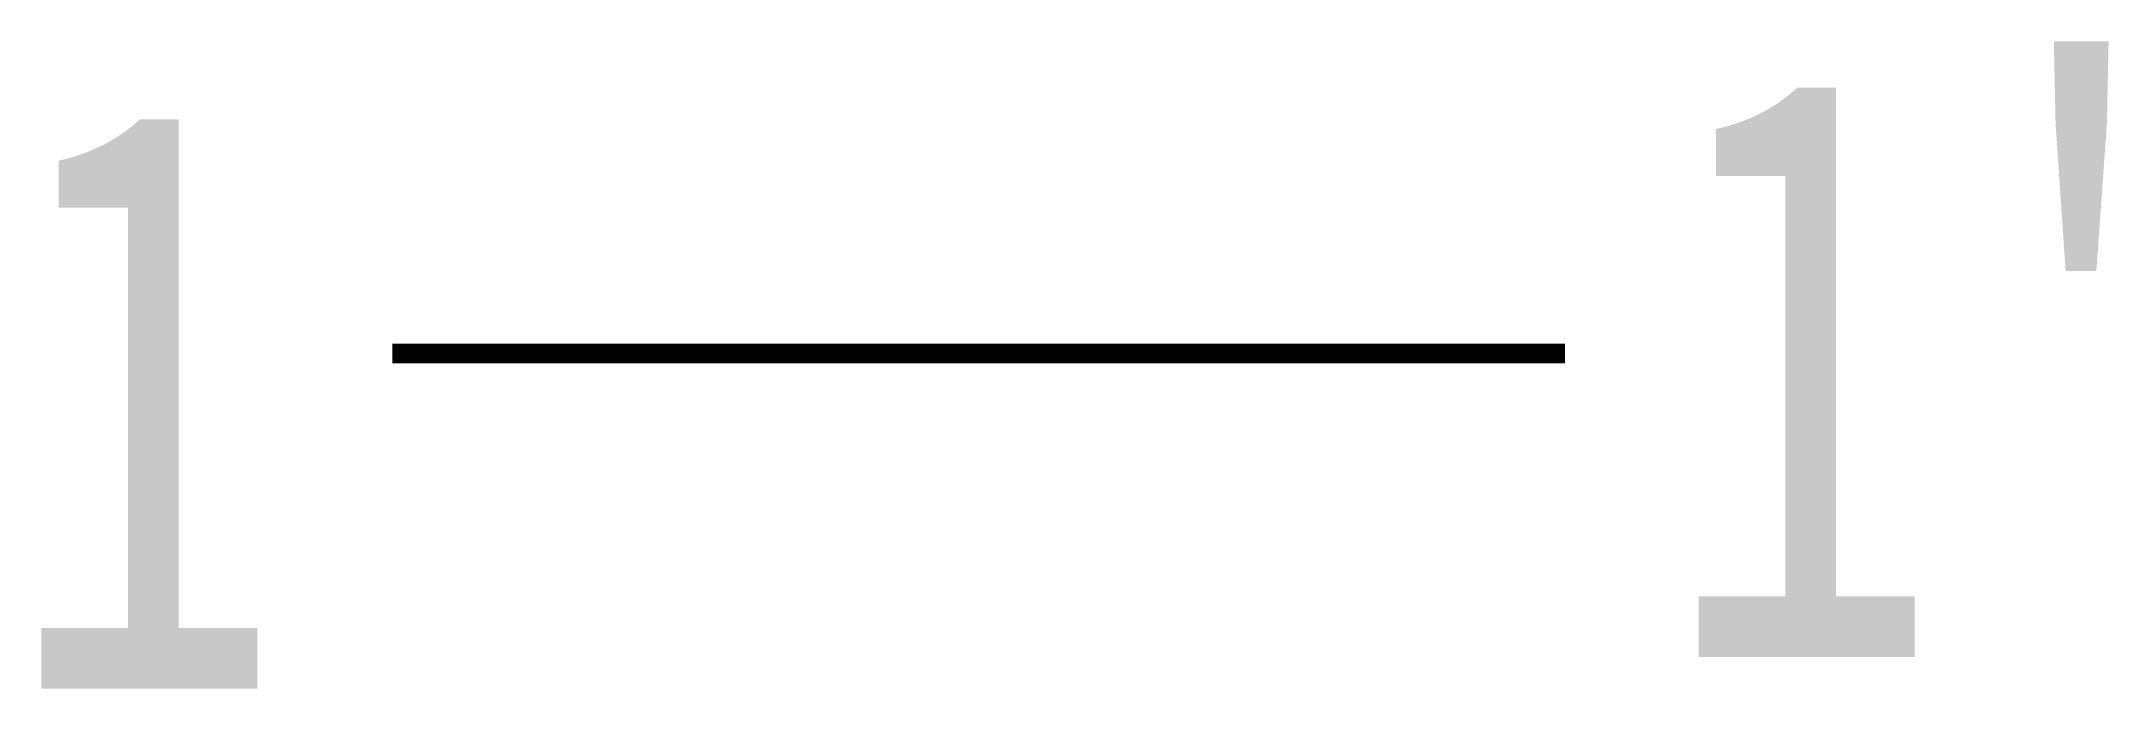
# Model space of a CAD drawing. Extents: x 2.7 to 13.3, y 2.4 to 5.7.
import ezdxf

# ---------------------------------------------------------------- set-up
doc = ezdxf.new("R2010")
doc.units = 0
doc.header["$MEASUREMENT"] = 0
doc.layers.get('0').update_dxf_attribs({"linetype": 'CONTINUOUS'})
doc.styles.add('LZ_PMT_BZ', font='simfang_0.ttf', dxfattribs={"width": 0.7, "height": 3})

msp = doc.modelspace()

# ---------------------------------------------------------------- linework, layer by layer
at = {"const_width": 0.1}
msp.add_lwpolyline([(4.482, 4.149), (10.482, 4.149)], dxfattribs=at)

# ---------------------------------------------------------------- texts
at = {"style": 'LZ_PMT_BZ', "width": 0.7}
for s, p in [("1'", (10.98, 2.595)), ('1', (2.501, 2.433))]:
    msp.add_text(s, height=3, dxfattribs=at).set_placement(p)

doc.saveas('drawing.dxf')
